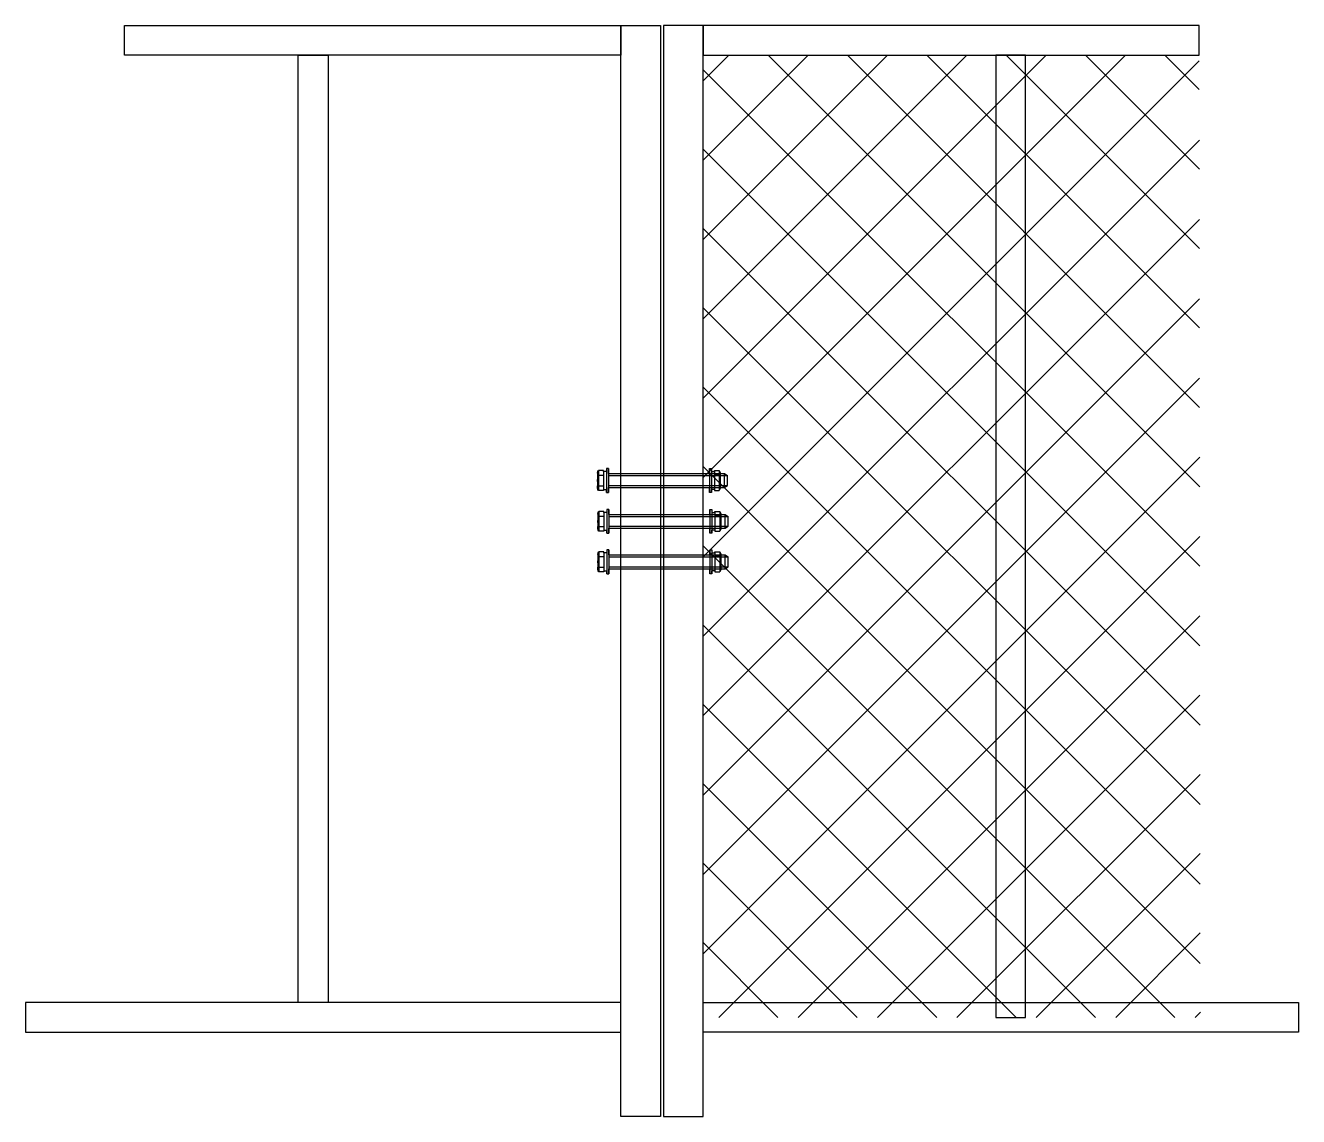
# Model space of a CAD drawing. Header units: millimetres. Extents: x -1088552 to 100, y 985 to 1353733.
# Drawn here: x -947588 to -946305, y 1266829 to 1267929 of the extents above; entities that cross this region are included whole.
import ezdxf

# ---------------------------------------------------------------- set-up
doc = ezdxf.new("R2010")
doc.units = ezdxf.units.MM
doc.header["$LTSCALE"] = 10
doc.layers.get('0').update_dxf_attribs({"linetype": 'CONTINUOUS'})
doc.layers.add('W-ALUMINUM_FRAME铝架', color=30, linetype='CONTINUOUS')
doc.layers.add('W-STEEL_FRAME钢架', color=3, linetype='CONTINUOUS')

# ---------------------------------------------------------------- blocks, each defined once
blk = doc.blocks.new('M16 120')
at = {"lineweight": -3}
for p, q in [((-73.4, -5.1), (-73.4, 7.9)), ((-73.4, 7.9), (-73.4, 5.5)), ((-67.4, 10.2), (-72.4, 10.2)), ((-72.4, -9.8), (-72.4, 10.2)), ((-72.4, 5.5), (-67.4, 5.5)), ((-67.4, 9.2), (-67.4, 10.2)), ((-64.4, 12.2), (-64.4, 9.2)), ((-62.4, -11.8), (-62.4, 12.2)), ((-62.4, 7.2), (54.8, 7.2)), ((39.4, -11.8), (39.4, 12.2)), ((41.4, 12.2), (41.4, 9.2)), ((44.4, 9.2), (44.4, 10.2)), ((44.4, 10.2), (49.4, 10.2)), ((49.4, 5.5), (44.4, 5.5)), ((49.4, -9.8), (49.4, 10.2)), ((50.4, -5.1), (50.4, 7.9)), ((50.4, 7.9), (50.4, 5.5)), ((54.8, 7.2), (54.8, -6.8)), ((54.8, 7.2), (57.8, 5.2)), ((57.8, 5.2), (57.8, -4.8)), ((-73.4, -7.5), (-73.4, -5.1)), ((-72.4, -5.1), (-67.4, -5.1)), ((-67.4, -9.8), (-72.4, -9.8)), ((-67.4, -8.8), (-67.4, -9.8)), ((-64.4, -11.8), (-64.4, -8.8)), ((-62.4, -11.8), (-62.4, -4.8)), ((-62.4, -6.8), (54.8, -6.8)), ((39.4, -11.8), (39.4, -4.8)), ((41.4, -11.8), (41.4, -8.8)), ((49.4, -5.1), (44.4, -5.1)), ((44.4, -8.8), (44.4, -9.8)), ((44.4, -9.8), (49.4, -9.8)), ((50.4, -7.5), (50.4, -5.1)), ((54.8, -6.8), (57.8, -4.8))]:
    blk.add_line(p, q, dxfattribs=at)
at = {"color": 6, "lineweight": -3}
for p, q in [((-62.4, 5.2), (57.8, 5.2)), ((-62.4, -4.8), (57.8, -4.8))]:
    blk.add_line(p, q, dxfattribs=at)
at = {"color": 1}
for p, q in [((50.4, 7.9), (49.4, 10.2)), ((49.4, -9.8), (50.4, -7.5))]:
    blk.add_line(p, q, dxfattribs=at)
at = {"lineweight": -3}
for points in [[(-64.4, -8.8), (-67.4, -8.8), (-67.4, 9.2), (-64.4, 9.2)], [(-62.4, -6.8), (-62.4, -11.8), (-64.4, -11.8), (-64.4, 12.2), (-62.4, 12.2), (-62.4, 7.2)], [(39.4, -6.8), (39.4, -11.8), (41.4, -11.8), (41.4, 12.2), (39.4, 12.2), (39.4, 7.2)], [(41.4, -8.8), (44.4, -8.8), (44.4, 9.2), (41.4, 9.2)]]:
    blk.add_lwpolyline(points, dxfattribs=at)
for centre, radius, start, end in [((-70.1, 7.9), 3.22, 133.6028, 226.3972), ((-58.6, 0.2), 14.7, 158.7607, 201.2393), ((-70.1, -7.5), 3.22, 133.6028, 226.3972)]:
    blk.add_arc(centre, radius, start, end, dxfattribs=at)

msp = doc.modelspace()

# ---------------------------------------------------------------- hatches: boundary and pattern name
at = {"layer": 'W-ALUMINUM_FRAME铝架', "transparency": 33554687}
h = msp.add_hatch(dxfattribs=at)
h.set_pattern_fill('多孔材料', color=256, scale=20)
h.set_pattern_definition([(45, (505942.234, 9277.59), (-40.0000407, 40.0000407), []), (135, (505942.234, 9277.59), (-40.0000407, -40.0000407), [])])
h.paths.add_polyline_path([(-946403.7, 1266929.1), (-946904.8, 1266929.1), (-946904.8, 1267899.1), (-946404.8, 1267899.1)])

# ---------------------------------------------------------------- linework, layer by layer
at = {"layer": 'W-STEEL_FRAME钢架', "transparency": 33554687}
for points in [[(-947487.8, 1267929.1), (-946987.8, 1267929.1), (-946987.8, 1267899.1), (-947487.8, 1267899.1)], [(-946987.8, 1267929.1), (-946947.8, 1267929.1), (-946947.8, 1266829.1), (-946987.8, 1266829.1)], [(-946904.8, 1267929.1), (-946944.8, 1267929.1), (-946944.8, 1266829.1), (-946904.8, 1266829.1)], [(-946404.8, 1267929.1), (-946904.8, 1267929.1), (-946904.8, 1267899.1), (-946404.8, 1267899.1)], [(-947587.8, 1266914.1), (-946987.8, 1266914.1), (-946987.8, 1266944.1), (-947587.8, 1266944.1)], [(-946304.8, 1266914.1), (-946904.8, 1266914.1), (-946904.8, 1266944.1), (-946304.8, 1266944.1)]]:
    msp.add_lwpolyline(points, close=True, dxfattribs=at)
at = {"layer": 'W-STEEL_FRAME钢架', "color": 5, "transparency": 33554687}
for points in [[(-947312.8, 1267899.1), (-947282.8, 1267899.1), (-947282.8, 1266944.1), (-947312.8, 1266944.1)], [(-946579.8, 1267899.1), (-946609.8, 1267899.1), (-946609.8, 1266929.1), (-946579.8, 1266929.1)]]:
    msp.add_lwpolyline(points, close=True, dxfattribs=at)

# ---------------------------------------------------------------- block references
at = {"color": 0, "transparency": 33554687, "xscale": -1, "rotation": 180}
for p in [(-946937.9, 1267470.6), (-946937.5, 1267429.4), (-946937.5, 1267388.6)]:
    msp.add_blockref('M16 120', p, dxfattribs=at)

doc.saveas('drawing.dxf')
